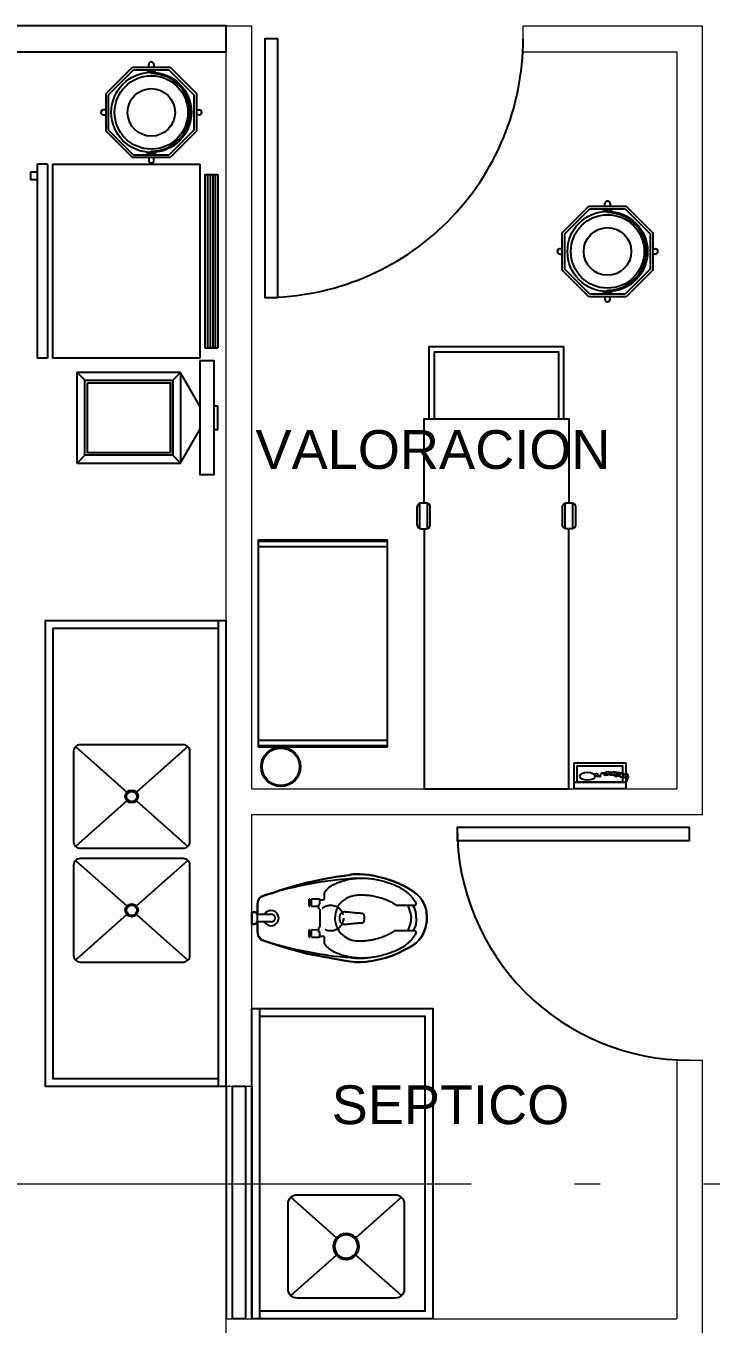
# Model space of a CAD drawing. Header units: metres. Extents: x -22 to 564, y 0 to 143.
# Drawn here: x 291.22 to 293.87, y 40.33 to 45.35 of the extents above; entities that cross this region are included whole.
import ezdxf

# ---------------------------------------------------------------- set-up
doc = ezdxf.new("R2010")
doc.units = ezdxf.units.M
doc.linetypes.add('EJES630', pattern=[6.3, 5.5, -0.4, 0, -0.4])
doc.linetypes.add('XREF 3N NEURO-ONCOLOGIA$0$DASHED2', pattern=[0.375, 0.25, -0.125])
doc.layers.add('EJES', color=11, linetype='EJES630', lineweight=0)
doc.layers.add('XREF 3N NEURO-ONCOLOGIA$0$MUROS DE TABLAROCA', color=150, linetype='Continuous', lineweight=13)
for name, color, linetype in [('TEXTO', 7, 'Continuous'), ('XREF 3N NEURO-ONCOLOGIA$0$CANCELES', 1, 'Continuous'), ('XREF 3N NEURO-ONCOLOGIA$0$MOBILIARIO', 161, 'Continuous'), ('XREF 3N NEURO-ONCOLOGIA$0$MOBILIARIO FIJO', 40, 'Continuous'), ('XREF 3N NEURO-ONCOLOGIA$0$MOBILIARIO GUIAS MEC', 161, 'Continuous'), ('XREF 3N NEURO-ONCOLOGIA$0$MUROS BAJOS', 2, 'Continuous'), ('XREF 3N NEURO-ONCOLOGIA$0$PUERTAS', 253, 'Continuous')]:
    doc.layers.add(name, color=color, linetype=linetype)
doc.styles.add('100 SUBTITULOS 30', font='arial.ttf', dxfattribs={"height": 0.3})

# ---------------------------------------------------------------- blocks, each defined once
blk = doc.blocks.new('XREF 3N NEURO-ONCOLOGIA$0$1292')
for p, q in [((-0.9, -0.03), (0.9, -0.03)), ((-0.4131, -0.1478), (-0.2366, -0.3463)), ((-0.2034, -0.3463), (-0.0269, -0.1478)), ((0.0269, -0.1478), (0.2034, -0.3463)), ((0.2366, -0.3463), (0.4131, -0.1478)), ((-0.4131, -0.5822), (-0.2366, -0.3837)), ((-0.2034, -0.3837), (-0.0269, -0.5822)), ((0.0269, -0.5822), (0.2034, -0.3837)), ((0.2366, -0.3837), (0.4131, -0.5822))]:
    blk.add_line(p, q)
blk.add_lwpolyline([(0.9, 0), (-0.9, 0), (-0.9, -0.7), (0.9, -0.7)], close=True)
blk.add_lwpolyline([(-0.87, -0.03), (-0.87, -0.67), (0.87, -0.67), (0.87, -0.03)])
for points in [[(-0.02, -0.165, 0.414214), (-0.045, -0.14), (-0.395, -0.14, 0.414214), (-0.42, -0.165), (-0.42, -0.565, 0.414214), (-0.395, -0.59), (-0.045, -0.59, 0.414214), (-0.02, -0.565)], [(0.045, -0.14, 0.414214), (0.02, -0.165), (0.02, -0.565, 0.414214), (0.045, -0.59), (0.395, -0.59, 0.414214), (0.42, -0.565), (0.42, -0.165, 0.414214), (0.395, -0.14)]]:
    blk.add_lwpolyline(points, format="xyb", close=True)
for centre, radius in [((-0.22, -0.365), 0.025), ((-0.22, -0.365), 0.02), ((0.22, -0.365), 0.025), ((0.22, -0.365), 0.02)]:
    blk.add_circle(centre, radius)
blk = doc.blocks.new('XREF 3N NEURO-ONCOLOGIA$0$M180DF')
blk.add_blockref('XREF 3N NEURO-ONCOLOGIA$0$1292', (0, 0))
blk = doc.blocks.new('XREF 3N NEURO-ONCOLOGIA$0$MEEXUNIV')
for p, q in [((-0.2962, -1.0062), (-0.2962, -1.1045)), ((-0.2662, -1.0062), (-0.2662, -1.1045)), ((0.2562, -1.0203), (0.2562, -1.0903)), ((0.2662, -1.0062), (0.2662, -1.1045)), ((0.2912, -1.0053), (0.2712, -1.0053)), ((0.3062, -1.0203), (0.3062, -1.0903)), ((0.2912, -1.1053), (0.2712, -1.1053))]:
    blk.add_line(p, q)
for points in [[(0.28, -1.0053), (0.28, 0), (-0.28, 0), (-0.28, -1.0053)], [(0.2962, -1.0062), (0.2962, -1.1045)], [(0.28, -1.1053), (0.28, -1.43), (-0.28, -1.43), (-0.28, -1.1053)], [(0.26, -1.43), (0.26, -1.71), (-0.26, -1.71), (-0.26, -1.43)], [(0.24, -1.43), (0.24, -1.69), (-0.24, -1.69), (-0.24, -1.43)]]:
    blk.add_lwpolyline(points)
blk.add_lwpolyline([(-0.2912, -1.1053, -0.414214), (-0.3062, -1.0903), (-0.3062, -1.0203, -0.414214), (-0.2912, -1.0053), (-0.2712, -1.0053, -0.414214), (-0.2562, -1.0203), (-0.2562, -1.0903, -0.414214), (-0.2712, -1.1053)], format="xyb", close=True)
for centre, start, end in [((0.2712, -1.0203), 90, 180), ((0.2912, -1.0203), 360, 90), ((0.2712, -1.0903), 180, 270), ((0.2912, -1.0903), 270, 360)]:
    blk.add_arc(centre, 0.015, start, end)
blk = doc.blocks.new('XREF 3N NEURO-ONCOLOGIA$0$PB$1$BASCESTA')
at = {"layer": 'XREF 3N NEURO-ONCOLOGIA$0$MOBILIARIO'}
for p, q in [((-0.175, -0.545), (0.175, -0.545)), ((-0.145, -0.515), (0.145, -0.515))]:
    blk.add_line(p, q, dxfattribs=at)
for points in [[(-0.0451, -0.015), (-0.0451, 0), (0.0451, 0), (0.0451, -0.015)], [(0.0451, -0.07), (0.175, -0.145), (-0.175, -0.145), (-0.0451, -0.07)]]:
    blk.add_lwpolyline(points, dxfattribs=at)
for points in [[(0.22, -0.07), (-0.22, -0.07), (-0.22, -0.015), (0.22, -0.015)], [(0.145, -0.175), (0.175, -0.145), (0.175, -0.545), (0.145, -0.515), (0.145, -0.175), (-0.145, -0.175), (-0.145, -0.515), (-0.175, -0.545), (-0.175, -0.145), (-0.145, -0.175)], [(0.135, -0.505), (0.135, -0.185), (-0.135, -0.185), (-0.135, -0.505)]]:
    blk.add_lwpolyline(points, close=True, dxfattribs=at)
blk = doc.blocks.new('XREF 3N NEURO-ONCOLOGIA$0$PB$0$refrigerador')
for p, q in [((11.1375, -10.001, 0.1), (11.8075, -10.001, 0.1)), ((11.1375, -10.051, 0.1), (11.1375, -10.001, 0.1)), ((11.1375, -10.011, 0.1), (11.8075, -10.011, 0.1)), ((11.1375, -10.021, 0.1), (11.8075, -10.021, 0.1)), ((11.1375, -10.031, 0.1), (11.8075, -10.031, 0.1)), ((11.8075, -10.051, 0.1), (11.8075, -10.001, 0.1)), ((11.0975, -10.071, 0.1), (11.8475, -10.071, 0.1)), ((11.0975, -10.641, 0.1), (11.0975, -10.071, 0.1)), ((11.1375, -10.041, 0.1), (11.8075, -10.041, 0.1)), ((11.1375, -10.051, 0.1), (11.8075, -10.051, 0.1)), ((11.8475, -10.071, 0.1), (11.8475, -10.641, 0.1)), ((11.0975, -10.641, 0.1), (11.8475, -10.641, 0.1)), ((11.0975, -10.661, 0.1), (11.8475, -10.661, 0.1)), ((11.0975, -10.661, 0.1), (11.0975, -10.701, 0.1)), ((11.8475, -10.661, 0.1), (11.8475, -10.701, 0.1)), ((11.0975, -10.701, 0.1), (11.8475, -10.701, 0.1)), ((11.1275, -10.701, 0.1), (11.1275, -10.726, 0.1)), ((11.1275, -10.726, 0.1), (11.1575, -10.726, 0.1)), ((11.1575, -10.701, 0.1), (11.1575, -10.726, 0.1))]:
    blk.add_line(p, q)
blk = doc.blocks.new('XREF 3N NEURO-ONCOLOGIA$0$PB$0$M. ALTA 120 RESP. FREG. DER')
for p, q in [((-0.6, 0.31577), (0.6, 0.31577)), ((0.129655, 0.194908), (0.286782, 0.01814)), ((0.353218, 0.01814), (0.510345, 0.194908)), ((0.129655, -0.233368), (0.286782, -0.0566)), ((0.353218, -0.0566), (0.510345, -0.233368))]:
    blk.add_line(p, q)
at = {"flags": 128}
blk.add_lwpolyline([(0.6, 0.34577), (-0.6, 0.34577), (-0.6, -0.35423), (0.6, -0.35423)], close=True, dxfattribs=at)
blk.add_lwpolyline([(-0.57, 0.31577), (-0.57, -0.32423), (0.57, -0.32423), (0.57, 0.31577)], dxfattribs=at)
blk.add_lwpolyline([(0.485, -0.24423, 0.19890571), (0.509749, -0.233979, 0.19889367), (0.52, -0.20923), (0.52, 0.17077, 0.19890571), (0.509749, 0.195519, 0.19889367), (0.485, 0.20577), (0.155, 0.20577, 0.19890571), (0.130251, 0.195519, 0.19889367), (0.12, 0.17077), (0.12, -0.20923, 0.19890571), (0.130251, -0.233979, 0.19889367), (0.155, -0.24423)], format="xyb", close=True, dxfattribs=at)
for radius in [0.05, 0.045]:
    blk.add_circle((0.32, -0.01923), radius)
blk = doc.blocks.new('XREF 3N NEURO-ONCOLOGIA$0$WC DIVERG')
for p, q in [((-0.0233, -0.0088), (-0.0233, 0)), ((-0.0233, 0), (0.0233, 0)), ((-0.0233, -0.01), (-0.0233, 0)), ((-0.0233, 0), (0.0233, 0)), ((0.0233, 0), (-0.0233, 0)), ((-0.0233, 0), (-0.0233, -0.0088)), ((0.0233, 0), (0.0233, -0.01)), ((0.0233, 0), (0.0233, -0.01)), ((0.0233, -0.01), (0.0233, 0)), ((-0.0928, -0.0632), (-0.0868, -0.044)), ((-0.0868, -0.044), (-0.0928, -0.0632)), ((-0.0868, -0.044), (-0.0817, -0.0342)), ((-0.0817, -0.0342), (-0.0868, -0.044)), ((-0.0817, -0.0342), (-0.0676, -0.024)), ((-0.0676, -0.024), (-0.0817, -0.0342)), ((-0.0676, -0.024), (-0.0523, -0.0221)), ((-0.0523, -0.0221), (-0.0676, -0.024)), ((-0.0569, -0.0221), (-0.0571, -0.0221)), ((-0.015, -0.0221), (-0.0569, -0.0221)), ((-0.0523, -0.0221), (-0.015, -0.0221)), ((-0.015, -0.0221), (-0.0523, -0.0221)), ((-0.0232, -0.0114), (-0.0233, -0.0088)), ((-0.0233, -0.0088), (-0.0232, -0.0114)), ((-0.023, -0.0125), (-0.0232, -0.0114)), ((-0.0232, -0.0114), (-0.023, -0.0125)), ((-0.0221, -0.0149), (-0.023, -0.0125)), ((-0.023, -0.0125), (-0.0221, -0.0149)), ((-0.0209, -0.0165), (-0.0221, -0.0149)), ((-0.0221, -0.0149), (-0.0209, -0.0165)), ((-0.0194, -0.0179), (-0.0209, -0.0165)), ((-0.0209, -0.0165), (-0.0194, -0.0179)), ((-0.018, -0.0188), (-0.0194, -0.0179)), ((-0.0194, -0.0179), (-0.018, -0.0188)), ((-0.0159, -0.0197), (-0.018, -0.0188)), ((-0.018, -0.0188), (-0.0159, -0.0197)), ((-0.015, -0.0199), (-0.0159, -0.0197)), ((-0.0159, -0.0197), (-0.015, -0.0199)), ((-0.015, -0.0221), (-0.015, -0.0199)), ((-0.015, -0.075), (-0.015, -0.0199)), ((-0.015, -0.0199), (-0.015, -0.0221)), ((0.0133, -0.02), (-0.0133, -0.02)), ((0.0165, -0.0195), (0.015, -0.0199)), ((0.015, -0.0199), (0.0165, -0.0195)), ((0.015, -0.0199), (0.015, -0.0221)), ((0.015, -0.0199), (0.015, -0.075)), ((0.015, -0.0221), (0.015, -0.0199)), ((0.015, -0.0221), (0.0395, -0.0221)), ((0.0562, -0.0221), (0.015, -0.0221)), ((0.0395, -0.0221), (0.015, -0.0221)), ((0.018, -0.0188), (0.0165, -0.0195)), ((0.0165, -0.0195), (0.018, -0.0188)), ((0.0201, -0.0174), (0.018, -0.0188)), ((0.018, -0.0188), (0.0201, -0.0174)), ((0.0214, -0.0158), (0.0201, -0.0174)), ((0.0201, -0.0174), (0.0214, -0.0158)), ((0.0226, -0.0137), (0.0214, -0.0158)), ((0.0214, -0.0158), (0.0226, -0.0137)), ((0.0232, -0.0114), (0.0226, -0.0137)), ((0.0226, -0.0137), (0.0232, -0.0114)), ((0.0233, -0.01), (0.0232, -0.0114)), ((0.0232, -0.0114), (0.0233, -0.01)), ((0.0395, -0.0221), (0.0462, -0.0221)), ((0.0462, -0.0221), (0.0395, -0.0221)), ((0.0462, -0.0221), (0.0554, -0.0221)), ((0.0554, -0.0221), (0.0462, -0.0221)), ((0.0554, -0.0221), (0.0631, -0.0228)), ((0.0631, -0.0228), (0.0554, -0.0221)), ((0.0562, -0.0221), (0.0564, -0.0221)), ((0.0631, -0.0228), (0.0675, -0.0241)), ((0.0675, -0.0241), (0.0631, -0.0228)), ((0.0675, -0.0241), (0.0727, -0.0267)), ((0.0727, -0.0267), (0.0675, -0.0241)), ((0.0727, -0.0267), (0.0767, -0.0296)), ((0.0767, -0.0296), (0.0727, -0.0267)), ((0.0767, -0.0296), (0.0805, -0.0334)), ((0.0805, -0.0334), (0.0767, -0.0296)), ((0.0805, -0.0334), (0.0862, -0.0439)), ((0.0862, -0.0439), (0.0805, -0.0334)), ((0.0862, -0.0439), (0.0887, -0.0521)), ((0.0887, -0.0521), (0.0862, -0.0439)), ((-0.1135, -0.1277), (-0.0928, -0.0632)), ((-0.0928, -0.0632), (-0.1135, -0.1277)), ((0.0887, -0.0521), (0.0978, -0.0825)), ((0.0978, -0.0825), (0.0887, -0.0521)), ((0.0978, -0.0825), (0.1007, -0.0906)), ((0.1007, -0.0906), (0.0978, -0.0825)), ((0.1007, -0.0906), (0.1059, -0.1063)), ((0.1059, -0.1063), (0.1007, -0.0906)), ((-0.1379, -0.2158), (-0.1135, -0.1277)), ((-0.1135, -0.1277), (-0.1379, -0.2158)), ((0.1059, -0.1063), (0.1144, -0.1328)), ((0.1144, -0.1328), (0.1059, -0.1063)), ((0.1144, -0.1328), (0.1211, -0.1552)), ((0.1211, -0.1552), (0.1144, -0.1328)), ((0.1211, -0.1552), (0.1319, -0.1948)), ((0.1319, -0.1948), (0.1211, -0.1552)), ((0.1319, -0.1948), (0.1347, -0.2054)), ((0.1347, -0.2054), (0.1319, -0.1948)), ((-0.165, -0.3619), (-0.1379, -0.2158)), ((-0.1379, -0.2158), (-0.165, -0.3619)), ((-0.074, -0.2334), (-0.0736, -0.2604)), ((-0.0738, -0.222), (-0.0466, -0.222)), ((-0.0738, -0.222), (-0.0738, -0.2237)), ((-0.0738, -0.2237), (-0.0466, -0.2237)), ((-0.0495, -0.2299), (-0.0705, -0.2299)), ((-0.0659, -0.2298), (-0.0659, -0.2299)), ((-0.0657, -0.2237), (-0.0543, -0.2237)), ((-0.0657, -0.2237), (-0.0657, -0.2255)), ((-0.0657, -0.2255), (-0.0657, -0.2281)), ((-0.0657, -0.2281), (-0.0657, -0.2298)), ((-0.0543, -0.2237), (-0.0543, -0.2255)), ((-0.0543, -0.2255), (-0.0543, -0.2281)), ((-0.0543, -0.2281), (-0.0543, -0.2299)), ((-0.0466, -0.222), (-0.0459, -0.222)), ((-0.0466, -0.2237), (-0.0459, -0.2237)), ((-0.0464, -0.2598), (-0.046, -0.2334)), ((-0.0459, -0.222), (-0.0459, -0.222)), ((-0.0459, -0.222), (-0.0459, -0.2237)), ((-0.0459, -0.2237), (-0.0459, -0.222)), ((-0.0459, -0.2237), (-0.0459, -0.2237)), ((0.0454, -0.2336), (0.0458, -0.2598)), ((0.0456, -0.2222), (0.0728, -0.2222)), ((0.0456, -0.2222), (0.0456, -0.2239)), ((0.0456, -0.2239), (0.0728, -0.2239)), ((0.0699, -0.2301), (0.0489, -0.2301)), ((0.0535, -0.23), (0.0535, -0.2301)), ((0.0537, -0.2239), (0.0651, -0.2239)), ((0.0537, -0.2239), (0.0537, -0.2257)), ((0.0537, -0.2257), (0.0537, -0.2283)), ((0.0537, -0.2283), (0.0537, -0.23)), ((0.0651, -0.2239), (0.0651, -0.2257)), ((0.0651, -0.2257), (0.0651, -0.2283)), ((0.0651, -0.2283), (0.0651, -0.2301)), ((0.0728, -0.2222), (0.0735, -0.2222)), ((0.0728, -0.2239), (0.0735, -0.2239)), ((0.073, -0.2607), (0.0734, -0.2336)), ((0.0735, -0.2222), (0.0735, -0.2222)), ((0.0735, -0.2222), (0.0735, -0.2239)), ((0.0735, -0.2239), (0.0735, -0.2222)), ((0.0735, -0.2239), (0.0735, -0.2239)), ((0.1347, -0.2054), (0.137, -0.2146)), ((0.137, -0.2146), (0.1347, -0.2054)), ((0.137, -0.2146), (0.1401, -0.228)), ((0.1401, -0.228), (0.137, -0.2146)), ((0.1401, -0.228), (0.1468, -0.2583)), ((0.1468, -0.2583), (0.1401, -0.228)), ((-0.1033, -0.2838), (-0.1027, -0.2838)), ((-0.1011, -0.2829), (-0.1011, -0.2827)), ((-0.0994, -0.2817), (-0.0989, -0.2817)), ((-0.0989, -0.2817), (-0.0762, -0.2817)), ((-0.0736, -0.2604), (-0.0736, -0.2606)), ((-0.0736, -0.2606), (-0.0736, -0.2607)), ((-0.0711, -0.2691), (-0.0736, -0.2607)), ((-0.0718, -0.2782), (-0.0718, -0.276)), ((-0.0711, -0.27), (-0.0711, -0.2663)), ((-0.0671, -0.2629), (-0.0542, -0.263)), ((-0.0542, -0.2598), (-0.0363, -0.2598)), ((-0.0542, -0.2598), (-0.0542, -0.263)), ((-0.0354, -0.2607), (-0.0354, -0.263)), ((0.0348, -0.263), (0.0348, -0.2607)), ((0.0356, -0.2598), (0.0527, -0.2598)), ((0.0536, -0.2607), (0.0536, -0.263)), ((0.0729, -0.2609), (0.0705, -0.2694)), ((0.0705, -0.2663), (0.0705, -0.27)), ((0.0712, -0.276), (0.0712, -0.2774)), ((0.0729, -0.2609), (0.073, -0.2608)), ((0.073, -0.2608), (0.073, -0.2607)), ((0.0755, -0.2817), (0.0983, -0.2817)), ((0.0983, -0.2817), (0.0988, -0.2817)), ((0.1026, -0.2838), (0.101, -0.2838)), ((0.1468, -0.2583), (0.1529, -0.2893)), ((0.1529, -0.2893), (0.1468, -0.2583)), ((0.1529, -0.2893), (0.1605, -0.3347)), ((0.1605, -0.3347), (0.1529, -0.2893)), ((0.1605, -0.3347), (0.1636, -0.3568)), ((0.1636, -0.3568), (0.1605, -0.3347)), ((-0.1706, -0.4015), (-0.165, -0.3619)), ((-0.165, -0.3619), (-0.1706, -0.4015)), ((-0.1706, -0.4201), (-0.1706, -0.4015)), ((-0.1706, -0.4015), (-0.1706, -0.4201)), ((0.1636, -0.3568), (0.1661, -0.3751)), ((0.1661, -0.3751), (0.1636, -0.3568)), ((0.1661, -0.3751), (0.1683, -0.3846)), ((0.1683, -0.3846), (0.1661, -0.3751)), ((0.1683, -0.3846), (0.1691, -0.392)), ((0.1691, -0.392), (0.1683, -0.3846)), ((0.1691, -0.392), (0.1701, -0.4183)), ((0.1701, -0.4183), (0.1691, -0.392)), ((-0.1689, -0.4417), (-0.1706, -0.4201)), ((-0.1706, -0.4201), (-0.1689, -0.4417)), ((-0.1653, -0.4679), (-0.1689, -0.4417)), ((-0.1689, -0.4417), (-0.1653, -0.4679)), ((-0.0877, -0.4028), (-0.0877, -0.4028)), ((-0.0012, -0.435), (-0.0017, -0.4349)), ((0.0011, -0.4349), (0.0005, -0.435)), ((0.1701, -0.4183), (0.1669, -0.4534)), ((0.1669, -0.4534), (0.1701, -0.4183)), ((-0.1595, -0.4962), (-0.1653, -0.4679)), ((-0.1653, -0.4679), (-0.1595, -0.4962)), ((-0.1534, -0.5186), (-0.1595, -0.4962)), ((-0.1595, -0.4962), (-0.1534, -0.5186)), ((0.1636, -0.474), (0.1534, -0.5166)), ((0.1534, -0.5166), (0.1636, -0.474)), ((0.1669, -0.4534), (0.1636, -0.474)), ((0.1636, -0.474), (0.1669, -0.4534)), ((0.1636, -0.474), (0.1636, -0.474)), ((-0.1458, -0.5413), (-0.1534, -0.5186)), ((-0.1534, -0.5186), (-0.1458, -0.5413)), ((-0.1355, -0.5668), (-0.1458, -0.5413)), ((-0.1458, -0.5413), (-0.1355, -0.5668)), ((0.1428, -0.5475), (0.1328, -0.5713)), ((0.1328, -0.5713), (0.1428, -0.5475)), ((0.1534, -0.5166), (0.1428, -0.5475)), ((0.1428, -0.5475), (0.1534, -0.5166)), ((-0.1235, -0.5914), (-0.1355, -0.5668)), ((-0.1355, -0.5668), (-0.1235, -0.5914)), ((-0.1135, -0.6093), (-0.1235, -0.5914)), ((-0.1235, -0.5914), (-0.1135, -0.6093)), ((-0.0485, -0.5553), (-0.0485, -0.6289)), ((0.0479, -0.6289), (0.0479, -0.5626)), ((0.1219, -0.5933), (0.1106, -0.6132)), ((0.1106, -0.6132), (0.1219, -0.5933)), ((0.1328, -0.5713), (0.1219, -0.5933)), ((0.1219, -0.5933), (0.1328, -0.5713)), ((-0.1044, -0.6239), (-0.1135, -0.6093)), ((-0.1135, -0.6093), (-0.1044, -0.6239)), ((-0.0957, -0.6357), (-0.1044, -0.6239)), ((-0.1044, -0.6239), (-0.0957, -0.6357)), ((-0.0857, -0.6461), (-0.0957, -0.6357)), ((-0.0957, -0.6357), (-0.0857, -0.6461)), ((-0.0732, -0.6562), (-0.0857, -0.6461)), ((-0.0857, -0.6461), (-0.0732, -0.6562)), ((-0.0063, -0.6171), (-0.0003, -0.6171)), ((0.0057, -0.6171), (-0.0003, -0.6171)), ((0.0811, -0.6497), (0.0706, -0.6575)), ((0.0706, -0.6575), (0.0811, -0.6497)), ((0.0913, -0.64), (0.0811, -0.6497)), ((0.0811, -0.6497), (0.0913, -0.64)), ((0.102, -0.6266), (0.0913, -0.64)), ((0.0913, -0.64), (0.102, -0.6266)), ((0.1106, -0.6132), (0.102, -0.6266)), ((0.102, -0.6266), (0.1106, -0.6132)), ((-0.0609, -0.6637), (-0.0732, -0.6562)), ((-0.0732, -0.6562), (-0.0609, -0.6637)), ((-0.038, -0.6728), (-0.0609, -0.6637)), ((-0.0609, -0.6637), (-0.038, -0.6728)), ((-0.0183, -0.6766), (-0.038, -0.6728)), ((-0.038, -0.6728), (-0.0183, -0.6766)), ((-0.0141, -0.6769), (-0.0183, -0.6766)), ((-0.0183, -0.6766), (-0.0141, -0.6769)), ((0.0012, -0.6771), (-0.0141, -0.6769)), ((-0.0141, -0.6769), (0.0012, -0.6771)), ((0.0247, -0.6756), (0.0012, -0.6771)), ((0.0012, -0.6771), (0.0247, -0.6756)), ((0.0365, -0.6731), (0.0247, -0.6756)), ((0.0247, -0.6756), (0.0365, -0.6731)), ((0.0543, -0.6666), (0.0365, -0.6731)), ((0.0365, -0.6731), (0.0543, -0.6666)), ((0.0706, -0.6575), (0.0543, -0.6666)), ((0.0543, -0.6666), (0.0706, -0.6575))]:
    blk.add_line(p, q)
at = {"linetype": 'XREF 3N NEURO-ONCOLOGIA$0$DASHED2', "ltscale": 0.1}
blk.add_circle((0, -0.305), 0.05, dxfattribs=at)
for centre, radius, start, end in [((1.3794, -0.5078), 1.5378, 162.4445, 163.9463), ((-0.0571, -0.0533), 0.0312, 90, 162.4418), ((1.3794, -0.5078), 1.5378, 162.4418, 162.4445), ((-0.0003, -0.0745), 0.0294, 119.9949, 58.5773), ((-0.0133, -0.01), 0.01, 180, 270), ((0.0133, -0.01), 0.01, 270, 360), ((0.0564, -0.0533), 0.0312, 17.5582, 90), ((-1.38, -0.5078), 1.5378, 17.5555, 17.5582), ((-1.38, -0.5078), 1.5378, 16.0537, 17.5555), ((1.3794, -0.5078), 1.5378, 163.9463, 175.9972), ((0, -0.075), 0.015, 180, 0), ((-1.3186, -0.4936), 1.4749, 3.3958, 16.1824), ((1.1974, -0.5389), 1.3739, 162.7735, 163.1187), ((-1.1972, -0.5388), 1.373, 16.8408, 17.2004), ((-0.0705, -0.2334), 0.00351, 90, 180.8185), ((-0.0495, -0.2334), 0.00351, 359.1815, 90), ((0.0489, -0.2336), 0.00351, 90, 180.8185), ((0.0699, -0.2336), 0.00351, 359.1815, 90), ((-0.0036, -0.3975), 0.1517, 131.7258, 132.3304), ((-0.1033, -0.2857), 0.00189, 89.3673, 131.099), ((-0.1027, -0.282), 0.00177, 269.3463, 330.6492), ((-0.0994, -0.2836), 0.00188, 90.4112, 151.5615), ((-0.0762, -0.2774), 0.00438, 270, 0), ((-0.0727, -0.2604), 0.000877, 180.8185, 196.1443), ((-0.0363, -0.2607), 0.000877, 0, 90), ((-0.0007, -11.9196), 11.6567, 89.82591, 90.17072), ((0.0356, -0.2607), 0.000877, 90, 180), ((0.0527, -0.2607), 0.000877, 0, 90), ((0.0448, 2.1488), 2.4118, 270.2084, 270.5141), ((0.0755, -0.2774), 0.00438, 180, 270), ((0.0721, -0.2606), 0.000877, 343.8557, 359.1815), ((0.0988, -0.2836), 0.00188, 28.4386, 89.5888), ((0.1027, -0.2857), 0.00191, 49.0875, 90.4462), ((0.0039, -0.3964), 0.1503, 47.6682, 48.2772), ((-0.0002, -0.409), 0.0877, 9.2548, 175.9387), ((0.1241, -0.4201), 0.2795, 175.9793, 185.5968), ((-0.0194, -0.4201), 0.000735, 177.5299, 185.3559), ((-0.0003, -0.4319), 0.00325, 254.6943, 285.3057), ((0.0188, -0.4201), 0.000735, 354.6441, 2.4701), ((-0.0556, -0.5553), 0.00701, 0, 37.067), ((0.0549, -0.5626), 0.00701, 142.0152, 180), ((-0.0556, -0.6289), 0.00701, 238.4381, 0), ((0.0186, -0.4577), 0.1614, 245.3845, 256.7621), ((0.0186, -0.4577), 0.1614, 256.7621, 258.2805), ((0.0186, -0.4577), 0.1614, 258.2805, 261.1157), ((-0.0193, -0.4577), 0.1614, 278.8843, 281.7195), ((-0.0193, -0.4577), 0.1614, 281.7195, 283.2379), ((-0.0193, -0.4577), 0.1614, 283.2379, 294.6155), ((0.0549, -0.6289), 0.00701, 180, 301.5619)]:
    blk.add_arc(centre, radius, start, end)
blk.add_ellipse((0.1061, -0.3304), major_axis=(-0.0686, 0.1376), ratio=0.110156, start_param=-1.280538, end_param=-1.272211)
for points, knots in [([(-0.0592, -0.6348), (-0.0663, -0.6305), (-0.0731, -0.626), (-0.0829, -0.6185), (-0.0861, -0.6158), (-0.0921, -0.6101), (-0.0949, -0.6071), (-0.103, -0.5977), (-0.1077, -0.5911), (-0.1163, -0.5773), (-0.1202, -0.5701), (-0.1272, -0.5554), (-0.1304, -0.5479), (-0.1362, -0.5325), (-0.1388, -0.5247), (-0.1435, -0.509), (-0.1456, -0.5011), (-0.1493, -0.4851), (-0.1507, -0.477), (-0.153, -0.4608), (-0.1537, -0.4527), (-0.1547, -0.4365), (-0.1549, -0.4284), (-0.1547, -0.4122), (-0.1543, -0.4041), (-0.153, -0.3919), (-0.1525, -0.3879), (-0.1511, -0.3798), (-0.1503, -0.3758), (-0.1477, -0.3637), (-0.1455, -0.3557), (-0.1417, -0.3439), (-0.1403, -0.3401), (-0.1381, -0.3343), (-0.1374, -0.3323), (-0.1358, -0.3285), (-0.135, -0.3266), (-0.1324, -0.321), (-0.1306, -0.3173), (-0.1265, -0.3102), (-0.1244, -0.3067), (-0.1196, -0.3001), (-0.117, -0.2969), (-0.1116, -0.2909), (-0.1087, -0.2881), (-0.1057, -0.2853)], [0, 0, 0, 0, 0.0625, 0.0625, 0.09375, 0.09375, 0.125, 0.125, 0.1875, 0.1875, 0.25, 0.25, 0.3125, 0.3125, 0.375, 0.375, 0.4375, 0.4375, 0.5, 0.5, 0.5625, 0.5625, 0.625, 0.625, 0.6875, 0.6875, 0.71875, 0.71875, 0.75, 0.75, 0.8125, 0.8125, 0.84375, 0.84375, 0.859375, 0.859375, 0.875, 0.875, 0.90625, 0.90625, 0.9375, 0.9375, 0.96875, 0.96875, 1, 1, 1, 1]), ([(-0.0718, -0.276), (-0.0718, -0.2757), (-0.0717, -0.2753), (-0.0716, -0.2745), (-0.0715, -0.274), (-0.0713, -0.273), (-0.0713, -0.2725), (-0.0712, -0.2713), (-0.0711, -0.2707), (-0.0711, -0.27)], [0, 0, 0, 0, 0.25, 0.25, 0.5, 0.5, 0.75, 0.75, 1, 1, 1, 1]), ([(-0.0711, -0.2663), (-0.0711, -0.2661), (-0.0711, -0.2659), (-0.071, -0.2654), (-0.0709, -0.2652), (-0.0707, -0.2648), (-0.0706, -0.2646), (-0.0703, -0.2642), (-0.0702, -0.264), (-0.0698, -0.2637), (-0.0696, -0.2636), (-0.0691, -0.2633), (-0.0689, -0.2632), (-0.0684, -0.263), (-0.0682, -0.263), (-0.0676, -0.2629), (-0.0674, -0.2629), (-0.0671, -0.2629)], [0, 0, 0, 0, 0.125, 0.125, 0.25, 0.25, 0.375, 0.375, 0.5, 0.5, 0.625, 0.625, 0.75, 0.75, 0.875, 0.875, 1, 1, 1, 1]), ([(0.1051, -0.2853), (0.1111, -0.2908), (0.1166, -0.2968), (0.1262, -0.3101), (0.1301, -0.3173), (0.1344, -0.3267), (0.1352, -0.3286), (0.1368, -0.3324), (0.1375, -0.3343), (0.1397, -0.3401), (0.141, -0.344), (0.1449, -0.3558), (0.147, -0.3637), (0.1506, -0.3797), (0.1519, -0.3877), (0.1537, -0.4039), (0.1541, -0.4121), (0.1543, -0.4285), (0.1541, -0.4368), (0.1531, -0.4532), (0.1523, -0.4613), (0.15, -0.4774), (0.1486, -0.4854), (0.145, -0.5013), (0.1429, -0.5091), (0.1382, -0.5248), (0.1356, -0.5325), (0.1298, -0.5479), (0.1266, -0.5555), (0.1195, -0.5703), (0.1156, -0.5775), (0.1091, -0.5879), (0.1068, -0.5913), (0.102, -0.5979), (0.0994, -0.6012), (0.094, -0.6074), (0.0912, -0.6104), (0.0852, -0.616), (0.0821, -0.6186), (0.0725, -0.6261), (0.0656, -0.6305), (0.0586, -0.6348)], [0, 0, 0, 0, 0.0625, 0.0625, 0.125, 0.125, 0.140625, 0.140625, 0.15625, 0.15625, 0.1875, 0.1875, 0.25, 0.25, 0.3125, 0.3125, 0.375, 0.375, 0.4375, 0.4375, 0.5, 0.5, 0.5625, 0.5625, 0.625, 0.625, 0.6875, 0.6875, 0.75, 0.75, 0.8125, 0.8125, 0.84375, 0.84375, 0.875, 0.875, 0.90625, 0.90625, 0.9375, 0.9375, 1, 1, 1, 1]), ([(0.0665, -0.2629), (0.0667, -0.2629), (0.067, -0.2629), (0.0675, -0.263), (0.0678, -0.2631), (0.0683, -0.2632), (0.0685, -0.2633), (0.0689, -0.2636), (0.0692, -0.2637), (0.0695, -0.264), (0.0697, -0.2642), (0.07, -0.2646), (0.0701, -0.2648), (0.0703, -0.2652), (0.0704, -0.2654), (0.0705, -0.2659), (0.0705, -0.2661), (0.0705, -0.2663)], [0, 0, 0, 0, 0.125, 0.125, 0.25, 0.25, 0.375, 0.375, 0.5, 0.5, 0.625, 0.625, 0.75, 0.75, 0.875, 0.875, 1, 1, 1, 1]), ([(0.0705, -0.27), (0.0705, -0.2707), (0.0705, -0.2713), (0.0706, -0.2725), (0.0707, -0.273), (0.0709, -0.274), (0.071, -0.2745), (0.0711, -0.2753), (0.0712, -0.2757), (0.0712, -0.276)], [0, 0, 0, 0, 0.25, 0.25, 0.5, 0.5, 0.75, 0.75, 1, 1, 1, 1]), ([(-0.0201, -0.42), (-0.0202, -0.4182), (-0.0202, -0.4164), (-0.0203, -0.4128), (-0.0204, -0.411), (-0.0206, -0.4071), (-0.0208, -0.4052), (-0.0212, -0.4011), (-0.0214, -0.399), (-0.0221, -0.3928), (-0.0225, -0.3887), (-0.0234, -0.3807), (-0.0238, -0.3767), (-0.0244, -0.3708), (-0.0246, -0.3689), (-0.025, -0.365), (-0.0252, -0.3631), (-0.0255, -0.3603), (-0.0255, -0.3594), (-0.0254, -0.3574), (-0.0252, -0.3565), (-0.0248, -0.3546), (-0.0245, -0.3536), (-0.0238, -0.3518), (-0.0234, -0.3509), (-0.0223, -0.3492), (-0.0217, -0.3484), (-0.0204, -0.3469), (-0.0197, -0.3461), (-0.0181, -0.3448), (-0.0173, -0.3442), (-0.0155, -0.3432), (-0.0145, -0.3427), (-0.0126, -0.342), (-0.0116, -0.3417), (-0.0095, -0.3413), (-0.0085, -0.3413), (-0.0054, -0.341), (-0.0033, -0.3408), (-0.0012, -0.3406)], [0, 0, 0, 0, 0.0625, 0.0625, 0.125, 0.125, 0.1875, 0.1875, 0.25, 0.25, 0.375, 0.375, 0.5, 0.5, 0.5625, 0.5625, 0.625, 0.625, 0.65625, 0.65625, 0.6875, 0.6875, 0.71875, 0.71875, 0.75, 0.75, 0.78125, 0.78125, 0.8125, 0.8125, 0.84375, 0.84375, 0.875, 0.875, 0.90625, 0.90625, 0.9375, 0.9375, 1, 1, 1, 1]), ([(-0.0012, -0.3406), (0.0026, -0.3408), (0.0047, -0.341), (0.0077, -0.3413), (0.0087, -0.3413), (0.0108, -0.3417), (0.0118, -0.3419), (0.0138, -0.3427), (0.0147, -0.3431), (0.0165, -0.3441), (0.0174, -0.3447), (0.019, -0.346), (0.0197, -0.3467), (0.021, -0.3483), (0.0216, -0.3491), (0.0232, -0.3516), (0.0239, -0.3535), (0.0248, -0.3572), (0.0249, -0.3592), (0.0247, -0.362), (0.0246, -0.363), (0.0244, -0.3649), (0.0243, -0.3658), (0.024, -0.3687), (0.0238, -0.3707), (0.0232, -0.3765), (0.0228, -0.3805), (0.0219, -0.3887), (0.0214, -0.3928), (0.0208, -0.3991), (0.0205, -0.4011), (0.0201, -0.4052), (0.02, -0.4072), (0.0197, -0.4111), (0.0196, -0.4129), (0.0196, -0.4164), (0.0196, -0.4182), (0.0195, -0.42)], [0, 0, 0, 0, 0.0625, 0.0625, 0.09375, 0.09375, 0.125, 0.125, 0.15625, 0.15625, 0.1875, 0.1875, 0.21875, 0.21875, 0.25, 0.25, 0.3125, 0.3125, 0.375, 0.375, 0.40625, 0.40625, 0.4375, 0.4375, 0.5, 0.5, 0.625, 0.625, 0.75, 0.75, 0.8125, 0.8125, 0.875, 0.875, 0.9375, 0.9375, 1, 1, 1, 1]), ([(0.0494, -0.5583), (0.0516, -0.5555), (0.0536, -0.5525), (0.0574, -0.5465), (0.0592, -0.5434), (0.0641, -0.5339), (0.0671, -0.5274), (0.0723, -0.5141), (0.0746, -0.5073), (0.0789, -0.4938), (0.0807, -0.4869), (0.084, -0.4731), (0.0852, -0.4661), (0.0871, -0.4519), (0.0877, -0.4447), (0.0884, -0.4305), (0.0886, -0.4234), (0.0882, -0.4127), (0.088, -0.4091), (0.0875, -0.4038), (0.0873, -0.402), (0.087, -0.3993), (0.0869, -0.3984), (0.0866, -0.3967), (0.0865, -0.3958), (0.0863, -0.3949)], [0, 0, 0, 0, 0.0625, 0.0625, 0.125, 0.125, 0.25, 0.25, 0.375, 0.375, 0.5, 0.5, 0.625, 0.625, 0.75, 0.75, 0.875, 0.875, 0.9375, 0.9375, 0.96875, 0.96875, 0.984375, 0.984375, 1, 1, 1, 1]), ([(-0.0877, -0.4028), (-0.0879, -0.406), (-0.0881, -0.4093), (-0.0882, -0.4158), (-0.0882, -0.4191), (-0.088, -0.4288), (-0.0877, -0.4353), (-0.0866, -0.4483), (-0.0858, -0.4548), (-0.0836, -0.4675), (-0.0822, -0.4738), (-0.079, -0.4863), (-0.0771, -0.4925), (-0.0731, -0.5048), (-0.071, -0.5108), (-0.066, -0.5229), (-0.0633, -0.5288), (-0.0572, -0.5403), (-0.0539, -0.5458), (-0.05, -0.5511)], [0, 0, 0, 0, 0.0625, 0.0625, 0.125, 0.125, 0.25, 0.25, 0.375, 0.375, 0.5, 0.5, 0.625, 0.625, 0.75, 0.75, 0.875, 0.875, 1, 1, 1, 1]), ([(-0.0017, -0.4349), (-0.0023, -0.4349), (-0.0029, -0.4348), (-0.004, -0.4347), (-0.0046, -0.4346), (-0.0064, -0.4344), (-0.0075, -0.4343), (-0.0093, -0.434), (-0.0099, -0.434), (-0.0111, -0.4338), (-0.0116, -0.4337), (-0.0134, -0.4333), (-0.0145, -0.4329), (-0.0165, -0.4315), (-0.0173, -0.4307), (-0.0187, -0.4288), (-0.0192, -0.4277), (-0.0197, -0.4261), (-0.0198, -0.4255), (-0.0199, -0.4244), (-0.02, -0.4239), (-0.0201, -0.4222), (-0.0201, -0.4212), (-0.0201, -0.4201)], [0, 0, 0, 0, 0.0625, 0.0625, 0.125, 0.125, 0.25, 0.25, 0.3125, 0.3125, 0.375, 0.375, 0.5, 0.5, 0.625, 0.625, 0.75, 0.75, 0.8125, 0.8125, 0.875, 0.875, 1, 1, 1, 1]), ([(0.0195, -0.4201), (0.0195, -0.4212), (0.0194, -0.4222), (0.0193, -0.4239), (0.0193, -0.4244), (0.0192, -0.4255), (0.0191, -0.4261), (0.0186, -0.4277), (0.0181, -0.4288), (0.0167, -0.4307), (0.0159, -0.4315), (0.0139, -0.4329), (0.0128, -0.4333), (0.011, -0.4337), (0.0105, -0.4338), (0.0093, -0.434), (0.0087, -0.434), (0.0069, -0.4343), (0.0057, -0.4344), (0.004, -0.4346), (0.0034, -0.4347), (0.0022, -0.4348), (0.0017, -0.4349), (0.0011, -0.4349)], [0, 0, 0, 0, 0.125, 0.125, 0.1875, 0.1875, 0.25, 0.25, 0.375, 0.375, 0.5, 0.5, 0.625, 0.625, 0.6875, 0.6875, 0.75, 0.75, 0.875, 0.875, 0.9375, 0.9375, 1, 1, 1, 1]), ([(-0.0003, -0.6368), (-0.003, -0.6367), (-0.0057, -0.6366), (-0.0112, -0.6361), (-0.0139, -0.6359), (-0.0219, -0.6349), (-0.0272, -0.6336), (-0.0375, -0.6301), (-0.0424, -0.6279), (-0.0476, -0.625), (-0.0481, -0.6247), (-0.0486, -0.6244)], [0, 0, 0, 0, 0.03125, 0.03125, 0.0625, 0.0625, 0.125, 0.125, 0.1875, 0.1875, 0.1943161, 0.1943161, 0.1943161, 0.1943161]), ([(-0.0003, -0.6368), (0.0024, -0.6367), (0.0051, -0.6366), (0.0105, -0.6361), (0.0132, -0.6359), (0.0213, -0.6349), (0.0265, -0.6336), (0.0368, -0.6301), (0.0417, -0.6279), (0.0469, -0.625), (0.0474, -0.6247), (0.048, -0.6244)], [0, 0, 0, 0, 0.03125, 0.03125, 0.0625, 0.0625, 0.125, 0.125, 0.1875, 0.1875, 0.1943161, 0.1943161, 0.1943161, 0.1943161])]:
    blk.add_open_spline(points, degree=3, knots=knots)
blk = doc.blocks.new('XREF 3N NEURO-ONCOLOGIA$0$1910308')
for p, q in [((-0.3597, 0.9706), (-0.3597, 0.4706)), ((0.4403, 0.9706), (-0.3597, 0.9706)), ((-0.3547, 0.9656), (-0.3547, 0.4756)), ((-0.3347, 0.9656), (-0.3347, 0.4756)), ((0.4153, 0.9656), (0.4153, 0.4756)), ((0.4353, 0.9656), (0.4353, 0.4756)), ((0.4403, 0.9706), (0.4403, 0.4706)), ((-0.3597, 0.4706), (0.4403, 0.4706))]:
    blk.add_line(p, q)
for radius in [0.0764, 0.0726]:
    blk.add_circle((-0.437, 0.8834), radius)
blk = doc.blocks.new('XREF 3N NEURO-ONCOLOGIA$0$XR-02$0$CUB-POT')
at = {"layer": 'XREF 3N NEURO-ONCOLOGIA$0$MOBILIARIO'}
for p, q in [((-0.175, 0.0725), (-0.0725, 0.175)), ((-0.165, 0.0683), (-0.0683, 0.165)), ((-0.0725, 0.175), (0.0725, 0.175)), ((-0.0683, 0.165), (0.0683, 0.165)), ((-0.01, 0.185), (-0.01, 0.175)), ((0.01, 0.175), (0.01, 0.185)), ((0.0683, 0.165), (0.165, 0.0683)), ((0.0725, 0.175), (0.175, 0.0725)), ((-0.175, -0.0725), (-0.175, 0.0725)), ((-0.165, -0.0683), (-0.165, 0.0683)), ((0.165, 0.0683), (0.165, -0.0683)), ((0.175, 0.0725), (0.175, -0.0725)), ((-0.175, 0.01), (-0.185, 0.01)), ((-0.16, -0.015), (-0.16, 0.015)), ((-0.16, 0.015), (-0.155, 0.015)), ((-0.155, 0.015), (-0.155, -0.015)), ((-0.155, 0), (-0.15, 0)), ((0.15, 0), (0.155, 0)), ((0.16, 0.015), (0.155, 0.015)), ((0.155, 0.015), (0.155, -0.015)), ((0.16, -0.015), (0.16, 0.015)), ((0.175, 0.01), (0.185, 0.01)), ((-0.185, -0.01), (-0.175, -0.01)), ((-0.155, -0.015), (-0.16, -0.015)), ((0.155, -0.015), (0.16, -0.015)), ((0.185, -0.01), (0.175, -0.01)), ((-0.0725, -0.175), (-0.175, -0.0725)), ((-0.0683, -0.165), (-0.165, -0.0683)), ((0.165, -0.0683), (0.0683, -0.165)), ((0.175, -0.0725), (0.0725, -0.175)), ((0.0725, -0.175), (-0.0725, -0.175)), ((0.0683, -0.165), (-0.0683, -0.165)), ((-0.01, -0.185), (-0.01, -0.175)), ((0.01, -0.175), (0.01, -0.185))]:
    blk.add_line(p, q, dxfattribs=at)
for radius in [0.155, 0.142, 0.092]:
    blk.add_circle((0, 0), radius, dxfattribs=at)
for centre, radius, start, end in [((0, 0.185), 0.01, 0, 180), ((-0.185, 0), 0.01, 90, 270), ((0, 0), 0.15, 180, 0), ((0.185, 0), 0.01, 270, 90), ((0, -0.185), 0.01, 180, 0)]:
    blk.add_arc(centre, radius, start, end, dxfattribs=at)
blk = doc.blocks.new('XREF 3N NEURO-ONCOLOGIA$0$A$Cc68ffe56')
at = {"color": 0}
blk.add_wipeout([(-0.1, -0.0884), (-0.1, 0.0116), (0.1, 0.0116), (0.1, -0.0884)], dxfattribs=at)
for points in [[(-0.1, -0.0884), (-0.1, 0.0116), (0.1, 0.0116), (0.1, -0.0884)], [(-0.0877, -0.0634), (-0.0877, 0), (0.0877, 0), (0.0877, -0.0634)], [(-0.1, -0.0884), (-0.1, -0.0634), (0.1, -0.0634), (0.1, -0.0884)]]:
    blk.add_lwpolyline(points, close=True, dxfattribs=at)
blk.add_lwpolyline([(-0.0194, -0.0399), (0.0049, -0.0399)], dxfattribs=at)
blk.add_circle((-0.0135, -0.0346), 0.00529, dxfattribs=at)
blk.add_ellipse((-0.0486, -0.0399), major_axis=(-0.0293, 0), ratio=0.535206, dxfattribs=at)
blk.add_open_spline([(0.0049, -0.0399), (0.0034, -0.0392), (0.001, -0.0342), (0.004, -0.0269), (0.012, -0.0271), (0.021, -0.0263), (0.0217, -0.0396), (0.0134, -0.0341), (0.0138, -0.0272), (0.0214, -0.023), (0.0241, -0.0307), (0.0392, -0.0334), (0.0209, -0.0389), (0.0199, -0.0198), (0.0399, -0.0207), (0.0477, -0.034), (0.0401, -0.0373), (0.0366, -0.0319), (0.0354, -0.0242), (0.0439, -0.0237), (0.0502, -0.0237), (0.0557, -0.0286), (0.056, -0.0369), (0.0461, -0.0379), (0.0458, -0.0306), (0.0457, -0.0227), (0.055, -0.0225), (0.0624, -0.024), (0.0674, -0.0309), (0.0665, -0.0436), (0.0549, -0.0382), (0.0559, -0.0298), (0.0606, -0.022), (0.0696, -0.0264), (0.0803, -0.0307), (0.0734, -0.0435), (0.0636, -0.0363), (0.0666, -0.0285), (0.0729, -0.0247), (0.0822, -0.0259), (0.0903, -0.0342), (0.086, -0.044), (0.0745, -0.0428), (0.076, -0.0291), (0.086, -0.0269), (0.0935, -0.0298), (0.1024, -0.0306), (0.1027, -0.0403), (0.0988, -0.0457), (0.0899, -0.0454), (0.0918, -0.0348), (0.0974, -0.0301), (0.1054, -0.0289), (0.1118, -0.0438), (0.1053, -0.0546), (0.1, -0.0634)], degree=3, knots=[0.0337028, 0.0337028, 0.0337028, 0.0337028, 0.0388127, 0.0472005, 0.0520938, 0.0619897, 0.0691816, 0.0751747, 0.0810306, 0.0882109, 0.0917896, 0.1028913, 0.1122356, 0.1216166, 0.1413465, 0.1505074, 0.1548534, 0.1600608, 0.1672546, 0.1729302, 0.1810161, 0.1866905, 0.1933991, 0.2006178, 0.2054446, 0.2127597, 0.2207588, 0.2276933, 0.2353924, 0.2454618, 0.2528811, 0.2620861, 0.2681721, 0.2764031, 0.2876847, 0.2964055, 0.3048444, 0.3123108, 0.3176444, 0.3258774, 0.3389883, 0.3448222, 0.3533874, 0.3630931, 0.3743522, 0.3780029, 0.3881229, 0.3960119, 0.4014717, 0.4068311, 0.4168709, 0.422439, 0.4299683, 0.4361919, 0.4649212, 0.4649212, 0.4649212, 0.4649212], dxfattribs=at)
blk = doc.blocks.new('XREF 3N NEURO-ONCOLOGIA')
at = {"layer": 'XREF 3N NEURO-ONCOLOGIA$0$CANCELES'}
blk.add_lwpolyline([(8.983, 45.1595), (8.083, 45.1595), (8.083, 45.2095), (8.983, 45.2095)], close=True, dxfattribs=at)
at = {"layer": 'XREF 3N NEURO-ONCOLOGIA$0$MUROS BAJOS'}
for p, q in [((8.983, 45.2345, -0.0026), (8.083, 45.2345, -0.0004)), ((8.983, 45.1345, -0.0026), (8.083, 45.1345, -0.0004))]:
    blk.add_line(p, q, dxfattribs=at)
blk.add_lwpolyline([(12.033, 47.4401), (12.033, 47.3444), (12.3391, 47.3444, -0.413226), (12.983, 46.6901), (12.983, 45.2345), (13.083, 45.2345), (13.083, 46.6901, 0.411632), (12.3396, 47.4401)], format="xyb", close=True, dxfattribs=at)
at = {"layer": 'XREF 3N NEURO-ONCOLOGIA$0$MUROS DE TABLAROCA', "lineweight": 0}
for p, q in [((7.983, 45.2345), (8.083, 45.2345)), ((8.083, 45.2345), (8.083, 43.4901)), ((8.983, 45.2345), (13.083, 45.2345)), ((8.983, 45.1345), (10.033, 45.1345)), ((10.033, 45.1345), (10.033, 43.3901)), ((10.133, 45.1345), (13.083, 45.1345)), ((10.133, 45.1345), (10.133, 43.4901)), ((12.983, 44.0845), (13.083, 44.0845)), ((12.983, 44.0845), (12.983, 43.4901)), ((13.083, 44.0845), (13.083, 43.3901)), ((9.083, 43.4901), (8.083, 43.4901)), ((9.083, 43.4901), (9.083, 43.3901)), ((12.983, 43.4901), (10.133, 43.4901)), ((5.383, 43.3901), (9.083, 43.3901)), ((10.033, 43.3901), (13.083, 43.3901))]:
    blk.add_line(p, q, dxfattribs=at)
at = {"layer": 'XREF 3N NEURO-ONCOLOGIA$0$MUROS DE TABLAROCA'}
for p, q in [((8.983, 45.2345), (8.983, 45.1345)), ((13.083, 45.2345), (13.083, 45.1345))]:
    blk.add_line(p, q, dxfattribs=at)
at = {"layer": 'XREF 3N NEURO-ONCOLOGIA$0$PUERTAS'}
blk.add_lwpolyline([(12.033, 45.0845), (12.033, 45.0345), (13.033, 45.0345), (13.033, 45.0845), (12.033, 45.0845, 0.414214), (13.033, 44.0845)], format="xyb", dxfattribs=at)
at = {"layer": 'XREF 3N NEURO-ONCOLOGIA$0$PUERTAS', "elevation": 0}
blk.add_lwpolyline([(9.983, 44.3401), (9.933, 44.3401), (9.933, 43.4401), (9.983, 43.4401), (9.983, 44.3401, 0.414214), (9.083, 43.4401)], format="xyb", dxfattribs=at)
at = {"layer": 'XREF 3N NEURO-ONCOLOGIA$0$MOBILIARIO'}
for name, p, rotation in [('XREF 3N NEURO-ONCOLOGIA$0$PB$0$refrigerador', (23.6455, 35.2649, -0.0988), 180), ('XREF 3N NEURO-ONCOLOGIA$0$MEEXUNIV', (10.133, 44.188), 89.99999999999999)]:
    blk.add_blockref(name, p, dxfattribs=dict(at, rotation=rotation))
at = {"layer": 'XREF 3N NEURO-ONCOLOGIA$0$MOBILIARIO', "xscale": -1, "rotation": 180}
blk.add_blockref('XREF 3N NEURO-ONCOLOGIA$0$PB$1$BASCESTA', (11.5677, 45.2658, 0.0006), dxfattribs=at)
at = {"layer": 'XREF 3N NEURO-ONCOLOGIA$0$MOBILIARIO', "xscale": 1.000021560058902, "yscale": 1.000021560058902, "zscale": 1.000021560058902, "rotation": 4.666427003101567e-08}
for p in [(12.7487, 45.5237), (12.211, 43.7578)]:
    blk.add_blockref('XREF 3N NEURO-ONCOLOGIA$0$XR-02$0$CUB-POT', p, dxfattribs=at)
at = {"layer": 'XREF 3N NEURO-ONCOLOGIA$0$MOBILIARIO'}
blk.add_blockref('XREF 3N NEURO-ONCOLOGIA$0$1910308', (10.655, 44.139, 0), dxfattribs=at)
at = {"layer": 'XREF 3N NEURO-ONCOLOGIA$0$MOBILIARIO FIJO', "rotation": 180}
blk.add_blockref('XREF 3N NEURO-ONCOLOGIA$0$M180DF', (9.883, 45.2345, -0.0026), dxfattribs=at)
at = {"layer": 'XREF 3N NEURO-ONCOLOGIA$0$MOBILIARIO FIJO', "xscale": -1}
blk.add_blockref('XREF 3N NEURO-ONCOLOGIA$0$PB$0$M. ALTA 120 RESP. FREG. DER', (8.683, 44.7887, -0.0004), dxfattribs=at)
at = {"layer": 'XREF 3N NEURO-ONCOLOGIA$0$MOBILIARIO FIJO', "transparency": 33554687}
blk.add_blockref('XREF 3N NEURO-ONCOLOGIA$0$WC DIVERG', (9.633, 45.1345), dxfattribs=at)
at = {"layer": 'XREF 3N NEURO-ONCOLOGIA$0$MOBILIARIO GUIAS MEC', "rotation": 269.9999999999999}
blk.add_blockref('XREF 3N NEURO-ONCOLOGIA$0$A$Cc68ffe56', (10.2214, 43.787, -0.0008), dxfattribs=at)

msp = doc.modelspace()

# ---------------------------------------------------------------- block references
at = {"rotation": 90}
msp.add_blockref('XREF 3N NEURO-ONCOLOGIA', (337.2286, 32.2671), dxfattribs=at)

# ---------------------------------------------------------------- next in the draw order: linework, layer by layer
at = {"layer": 'EJES'}
msp.add_line((281.0427, 40.8728), (337.5516, 40.8728), dxfattribs=at)

# ---------------------------------------------------------------- next in the draw order: texts
at = {"layer": 'TEXTO', "char_height": 0.15, "attachment_point": 1, "style": '100 SUBTITULOS 30'}
for s, insert, width in [('VALORACION', (292.1083, 43.787, 0), 2.425072), ('SEPTICO', (292.4031, 41.2531, 0), 1.087214)]:
    msp.add_mtext(s, dxfattribs=dict(at, insert=insert, width=width))

doc.saveas('drawing.dxf')
